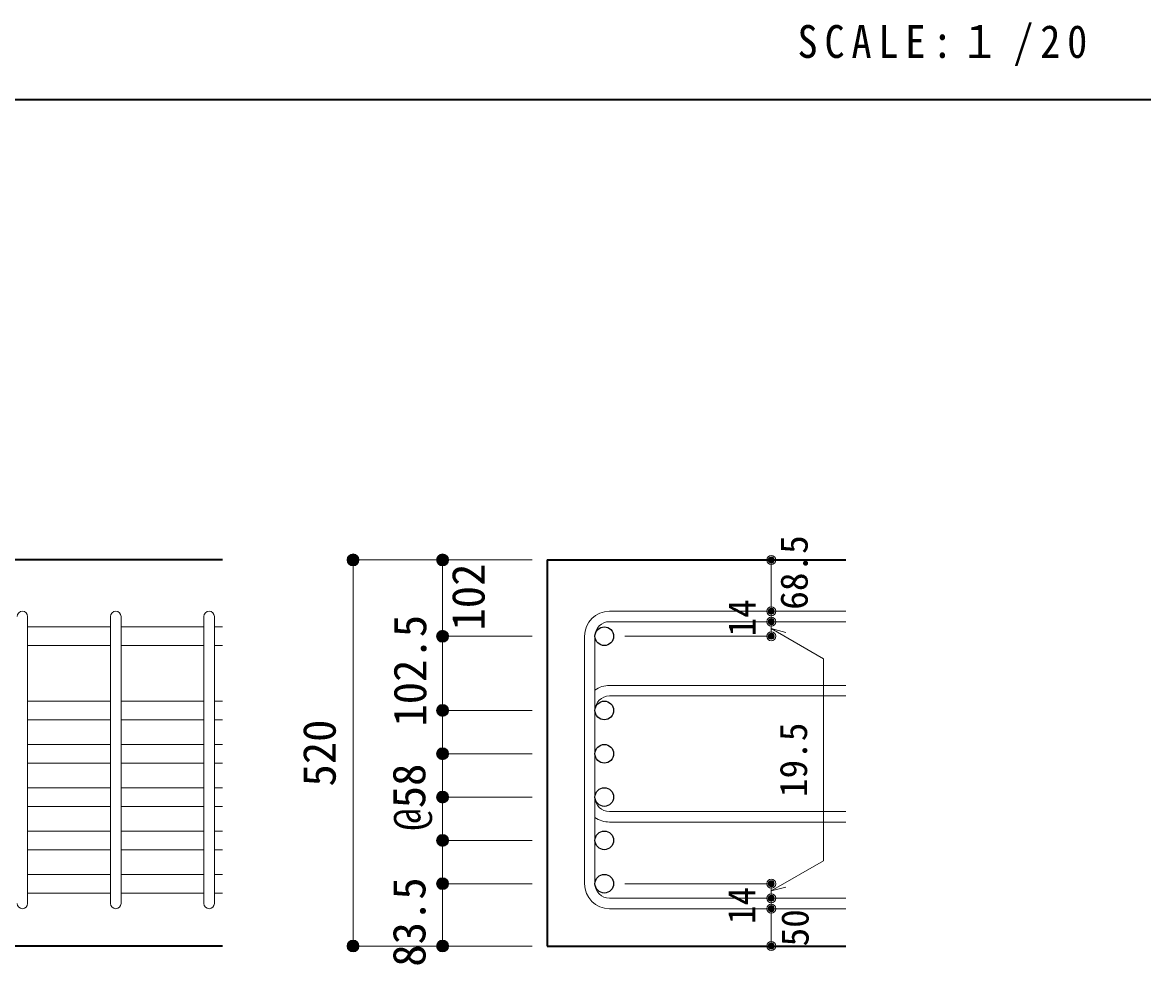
# Model space of a CAD drawing. Units: millimetres at full size, sheet at 1:20; some dimension numbers follow another scale. Extents: x -3982 to 3969, y -2797 to 2801.
# Drawn here: x 910 to 2412, y -1307 to -45 of the extents above; entities that cross this region are included whole.
import ezdxf
from ezdxf.enums import TextEntityAlignment as Align

# ---------------------------------------------------------------- set-up
doc = ezdxf.new("R2010")
doc.units = ezdxf.units.MM
doc.header["$LTSCALE"] = 20
doc.header["$PDMODE"] = 32
doc.header["$PDSIZE"] = 12
for name, color, linetype, lineweight in [('6-1_躯体線', 2, 'Continuous', 35), ('6-5_梁主筋', 7, 'Continuous', 18), ('6-6_S.T.P.', 7, 'Continuous', 18), ('6-7_文字', 7, 'Continuous', 18), ('6-D_寸法', 4, 'Continuous', 9), ('F-0_枠', 6, 'Continuous', 40)]:
    doc.layers.add(name, color=color, linetype=linetype, lineweight=lineweight)
doc.styles.add('ＭＳ ゴシック', font='')
doc.styles.get('ＭＳ ゴシック').set_extended_font_data('MS Gothic')

msp = doc.modelspace()

# ---------------------------------------------------------------- linework, layer by layer
at = {"layer": '6-1_躯体線'}
for p, q in [((1178.29, -764.67), (128.29, -764.67)), ((1612.96, -764.67), (2012.96, -764.67)), ((1178.29, -1281.67), (778.29, -1281.67)), ((1612.96, -1281.67), (2012.96, -1281.67))]:
    msp.add_line(p, q, dxfattribs=at)
at = {"layer": '6-5_梁主筋'}
for p, q in [((1028.29, -854.31), (917.29, -854.31)), ((1153.29, -854.31), (1042.29, -854.31)), ((1178.29, -854.31), (1167.29, -854.31)), ((1028.29, -879.31), (917.29, -879.31)), ((1153.29, -879.31), (1042.29, -879.31)), ((1178.29, -879.31), (1167.29, -879.31)), ((1028.29, -953.67), (917.29, -953.67)), ((1153.29, -953.67), (1042.29, -953.67)), ((1178.29, -953.67), (1167.29, -953.67)), ((1028.29, -978.67), (917.29, -978.67)), ((1153.29, -978.67), (1042.29, -978.67)), ((1178.29, -978.67), (1167.29, -978.67)), ((1028.29, -1011.67), (917.29, -1011.67)), ((1153.29, -1011.67), (1042.29, -1011.67)), ((1178.29, -1011.67), (1167.29, -1011.67)), ((1028.29, -1036.67), (917.29, -1036.67)), ((1153.29, -1036.67), (1042.29, -1036.67)), ((1178.29, -1036.67), (1167.29, -1036.67)), ((1028.29, -1069.67), (917.29, -1069.67)), ((1153.29, -1069.67), (1042.29, -1069.67)), ((1178.29, -1069.67), (1167.29, -1069.67)), ((1028.29, -1094.67), (917.29, -1094.67)), ((1153.29, -1094.67), (1042.29, -1094.67)), ((1178.29, -1094.67), (1167.29, -1094.67)), ((1028.29, -1127.67), (917.29, -1127.67)), ((1153.29, -1127.67), (1042.29, -1127.67)), ((1178.29, -1127.67), (1167.29, -1127.67)), ((1028.29, -1152.67), (917.29, -1152.67)), ((1153.29, -1152.67), (1042.29, -1152.67)), ((1178.29, -1152.67), (1167.29, -1152.67)), ((1028.29, -1185.67), (917.29, -1185.67)), ((1153.29, -1185.67), (1042.29, -1185.67)), ((1178.29, -1185.67), (1167.29, -1185.67)), ((1028.29, -1210.67), (917.29, -1210.67)), ((1153.29, -1210.67), (1042.29, -1210.67)), ((1178.29, -1210.67), (1167.29, -1210.67))]:
    msp.add_line(p, q, dxfattribs=at)
at = {"layer": '6-5_梁主筋', "color": 3, "lineweight": 25}
for centre in [(1689.46, -866.81), (1689.46, -966.17), (1689.46, -1024.17), (1689.46, -1082.17), (1689.46, -1140.17), (1689.46, -1198.17)]:
    msp.add_circle(centre, 12.5, dxfattribs=at)
at = {"layer": '6-6_S.T.P.'}
for p, q in [((1696.46, -833.31), (2012.96, -833.31)), ((917.29, -1224.67), (917.29, -840.7)), ((1028.29, -1224.67), (1028.29, -840.7)), ((1042.29, -1224.67), (1042.29, -840.7)), ((1153.29, -1224.67), (1153.29, -840.7)), ((1167.29, -1224.67), (1167.29, -840.7)), ((1696.46, -847.31), (2012.96, -847.31)), ((1662.96, -866.81), (1662.96, -1198.17)), ((1676.96, -866.81), (1676.96, -1198.17)), ((1696.46, -932.67), (2012.96, -932.67)), ((1696.46, -946.67), (2012.96, -946.67)), ((1696.46, -1101.67), (2012.96, -1101.67)), ((1696.46, -1115.67), (2012.96, -1115.67)), ((1696.46, -1217.67), (2012.96, -1217.67)), ((1696.46, -1231.67), (2012.96, -1231.67))]:
    msp.add_line(p, q, dxfattribs=at)
for centre, radius, start, end in [((910.29, -840.31), 7, 0, 180), ((1035.29, -840.31), 7, 0, 180), ((1160.29, -840.31), 7, 0, 180), ((1696.46, -866.81), 33.5, 90, 180), ((1696.46, -866.81), 19.5, 90, 180), ((1696.46, -966.17), 33.5, 90, 125.59765), ((1696.46, -966.17), 19.5, 90, 180), ((1696.46, -1082.17), 19.5, 180, 270), ((1696.46, -1082.17), 33.5, 234.40235, 270), ((1696.46, -1198.17), 33.5, 180, 270), ((1696.46, -1198.17), 19.5, 180, 270), ((910.29, -1224.67), 7, 180, 0), ((1035.29, -1224.67), 7, 180, 0), ((1160.29, -1224.67), 7, 180, 0)]:
    msp.add_arc(centre, radius, start, end, dxfattribs=at)
at = {"layer": '6-D_寸法'}
for p, q in [((1352.96, -764.67), (1352.96, -1281.67)), ((1472.96, -764.67), (1472.96, -866.81)), ((1912.96, -832.73), (1912.96, -764.67)), ((1912.96, -847.31), (1912.96, -833.31)), ((1472.96, -866.81), (1592.96, -866.81)), ((1472.96, -866.81), (1472.96, -1140.17)), ((1912.96, -866.81), (1716.87, -866.81)), ((1912.96, -856.48), (1983.02, -896.93)), ((1912.96, -856.48), (1932.28, -861.66)), ((1983.02, -896.93), (1983.02, -1167.47)), ((1472.96, -966.17), (1592.96, -966.17)), ((1472.96, -1024.17), (1592.96, -1024.17)), ((1472.96, -1082.17), (1592.96, -1082.17)), ((1472.96, -1140.17), (1592.96, -1140.17)), ((1912.96, -1207.92), (1983.02, -1167.47)), ((1472.96, -1198.17), (1592.96, -1198.17)), ((1472.96, -1281.67), (1472.96, -1198.17)), ((1912.96, -1198.17), (1716.87, -1198.17)), ((1912.96, -1217.67), (1912.96, -1198.17)), ((1912.96, -1207.92), (1932.28, -1202.75)), ((1912.96, -1231.67), (1912.96, -1217.67)), ((1912.96, -1281.67), (1912.96, -1231.67)), ((1352.96, -1281.67), (1462.82, -1281.67)), ((1352.96, -1281.67), (1472.96, -1281.67)), ((1472.96, -1281.67), (1592.96, -1281.67))]:
    msp.add_line(p, q, dxfattribs=at)
at = {"layer": '6-D_寸法', "color": 2, "lineweight": 35}
msp.add_line((1612.96, -764.67), (1612.96, -1281.67), dxfattribs=at)
at = {"layer": '6-D_寸法'}
for points in [[(1352.96, -764.67), (1472.96, -764.67), (1592.96, -764.67)], [(1912.96, -846.73), (1912.96, -866.81), (1912.96, -846.73)], [(1472.96, -1140.17), (1472.96, -1198.17), (1472.96, -966.17)]]:
    msp.add_lwpolyline(points, dxfattribs=at)
for centre, radius in [((1352.96, -764.67), 8), ((1352.96, -764.67), 7.2), ((1352.96, -764.67), 6.4), ((1352.96, -764.67), 5.6), ((1352.96, -764.67), 4.8), ((1352.96, -764.67), 4), ((1352.96, -764.67), 3.2), ((1352.96, -764.67), 2.4), ((1352.96, -764.67), 1.6), ((1352.96, -764.67), 0.8), ((1472.96, -764.67), 8), ((1472.96, -764.67), 7.2), ((1472.96, -764.67), 6.4), ((1472.96, -764.67), 5.6), ((1472.96, -764.67), 4.8), ((1472.96, -764.67), 4), ((1472.96, -764.67), 3.2), ((1472.96, -764.67), 2.4), ((1472.96, -764.67), 1.6), ((1472.96, -764.67), 0.8), ((1912.96, -764.67), 4), ((1912.96, -764.67), 3.6), ((1912.96, -764.67), 3.2), ((1912.96, -764.67), 2.8), ((1912.96, -764.67), 2.4), ((1912.96, -764.67), 2), ((1912.96, -764.67), 1.6), ((1912.96, -764.67), 1.2), ((1912.96, -764.67), 0.8), ((1912.96, -764.67), 0.4), ((1912.96, -833.31), 4), ((1912.96, -833.31), 3.6), ((1912.96, -833.31), 3.2), ((1912.96, -833.31), 2.8), ((1912.96, -833.31), 2.4), ((1912.96, -833.31), 2), ((1912.96, -833.31), 1.6), ((1912.96, -833.31), 1.2), ((1912.96, -833.31), 0.8), ((1912.96, -833.31), 0.4), ((1912.96, -847.31), 4), ((1912.96, -847.31), 3.6), ((1912.96, -847.31), 3.2), ((1912.96, -847.31), 2.8), ((1912.96, -847.31), 2.4), ((1912.96, -847.31), 2), ((1912.96, -847.31), 1.6), ((1912.96, -847.31), 1.2), ((1912.96, -847.31), 0.8), ((1912.96, -847.31), 0.4), ((1472.96, -866.81), 8), ((1472.96, -866.81), 7.2), ((1472.96, -866.81), 6.4), ((1472.96, -866.81), 5.6), ((1472.96, -866.81), 4.8), ((1472.96, -866.81), 4), ((1472.96, -866.81), 3.2), ((1472.96, -866.81), 2.4), ((1472.96, -866.81), 1.6), ((1472.96, -866.81), 0.8), ((1912.96, -866.81), 4), ((1912.96, -866.81), 3.6), ((1912.96, -866.81), 3.2), ((1912.96, -866.81), 2.8), ((1912.96, -866.81), 2.4), ((1912.96, -866.81), 2), ((1912.96, -866.81), 1.6), ((1912.96, -866.81), 1.2), ((1912.96, -866.81), 0.8), ((1912.96, -866.81), 0.4), ((1472.96, -966.17), 8), ((1472.96, -966.17), 7.2), ((1472.96, -966.17), 6.4), ((1472.96, -966.17), 5.6), ((1472.96, -966.17), 4.8), ((1472.96, -966.17), 4), ((1472.96, -966.17), 3.2), ((1472.96, -966.17), 2.4), ((1472.96, -966.17), 1.6), ((1472.96, -966.17), 0.8), ((1472.96, -1024.17), 8), ((1472.96, -1024.17), 7.2), ((1472.96, -1024.17), 6.4), ((1472.96, -1024.17), 5.6), ((1472.96, -1024.17), 4.8), ((1472.96, -1024.17), 4), ((1472.96, -1024.17), 3.2), ((1472.96, -1024.17), 2.4), ((1472.96, -1024.17), 1.6), ((1472.96, -1024.17), 0.8), ((1472.96, -1082.17), 8), ((1472.96, -1082.17), 7.2), ((1472.96, -1082.17), 6.4), ((1472.96, -1082.17), 5.6), ((1472.96, -1082.17), 4.8), ((1472.96, -1082.17), 4), ((1472.96, -1082.17), 3.2), ((1472.96, -1082.17), 2.4), ((1472.96, -1082.17), 1.6), ((1472.96, -1082.17), 0.8), ((1472.96, -1140.17), 8), ((1472.96, -1140.17), 7.2), ((1472.96, -1140.17), 6.4), ((1472.96, -1140.17), 5.6), ((1472.96, -1140.17), 4.8), ((1472.96, -1140.17), 4), ((1472.96, -1140.17), 3.2), ((1472.96, -1140.17), 2.4), ((1472.96, -1140.17), 1.6), ((1472.96, -1140.17), 0.8), ((1472.96, -1198.17), 8), ((1472.96, -1198.17), 7.2), ((1472.96, -1198.17), 6.4), ((1472.96, -1198.17), 5.6), ((1472.96, -1198.17), 4.8), ((1472.96, -1198.17), 4), ((1472.96, -1198.17), 3.2), ((1472.96, -1198.17), 2.4), ((1472.96, -1198.17), 1.6), ((1472.96, -1198.17), 0.8), ((1912.96, -1198.17), 4), ((1912.96, -1198.17), 3.6), ((1912.96, -1198.17), 3.2), ((1912.96, -1198.17), 2.8), ((1912.96, -1198.17), 2.4), ((1912.96, -1198.17), 2), ((1912.96, -1198.17), 1.6), ((1912.96, -1198.17), 1.2), ((1912.96, -1198.17), 0.8), ((1912.96, -1198.17), 0.4), ((1912.96, -1217.67), 4), ((1912.96, -1217.67), 3.6), ((1912.96, -1217.67), 3.2), ((1912.96, -1217.67), 2.8), ((1912.96, -1217.67), 2.4), ((1912.96, -1217.67), 2), ((1912.96, -1231.67), 4), ((1912.96, -1231.67), 3.6), ((1912.96, -1231.67), 3.2), ((1912.96, -1231.67), 2.8), ((1912.96, -1231.67), 2.4), ((1912.96, -1231.67), 2), ((1912.96, -1217.67), 1.6), ((1912.96, -1231.67), 1.6), ((1912.96, -1217.67), 1.2), ((1912.96, -1231.67), 1.2), ((1912.96, -1217.67), 0.8), ((1912.96, -1231.67), 0.8), ((1912.96, -1217.67), 0.4), ((1912.96, -1231.67), 0.4), ((1352.96, -1281.67), 8), ((1352.96, -1281.67), 7.2), ((1352.96, -1281.67), 6.4), ((1472.96, -1281.67), 8), ((1472.96, -1281.67), 7.2), ((1472.96, -1281.67), 6.4), ((1352.96, -1281.67), 5.6), ((1352.96, -1281.67), 4.8), ((1352.96, -1281.67), 4), ((1352.96, -1281.67), 3.2), ((1352.96, -1281.67), 2.4), ((1352.96, -1281.67), 1.6), ((1352.96, -1281.67), 0.8), ((1472.96, -1281.67), 5.6), ((1472.96, -1281.67), 4.8), ((1472.96, -1281.67), 4), ((1472.96, -1281.67), 3.2), ((1472.96, -1281.67), 2.4), ((1472.96, -1281.67), 1.6), ((1472.96, -1281.67), 0.8), ((1912.96, -1281.67), 4), ((1912.96, -1281.67), 3.6), ((1912.96, -1281.67), 3.2), ((1912.96, -1281.67), 2.8), ((1912.96, -1281.67), 2.4), ((1912.96, -1281.67), 2), ((1912.96, -1281.67), 1.6), ((1912.96, -1281.67), 1.2), ((1912.96, -1281.67), 0.8), ((1912.96, -1281.67), 0.4)]:
    msp.add_circle(centre, radius, dxfattribs=at)
at = {"layer": '6-D_寸法', "color": 7}
for p in [(1352.96, -764.67), (1472.96, -764.67), (1912.96, -764.67), (1912.96, -833.31), (1912.96, -847.31), (1472.96, -866.81), (1912.96, -866.81), (1472.96, -966.17), (1472.96, -1024.17), (1472.96, -1082.17), (1472.96, -1140.17), (1472.96, -1198.17), (1912.96, -1198.17), (1912.96, -1217.67), (1912.96, -1231.67), (1352.96, -1281.67), (1472.96, -1281.67), (1912.96, -1281.67)]:
    msp.add_point(p, dxfattribs=at)
at = {"layer": 'F-0_枠', "color": 2, "lineweight": 35}
msp.add_line((-3981.92, -148.03), (2482.4, -148.03), dxfattribs=at)

# ---------------------------------------------------------------- texts
at = {"layer": '6-7_文字', "color": 2, "insert": (1948.17, -103.03), "char_height": 43.99, "attachment_point": 7, "style": 'ＭＳ ゴシック'}
msp.add_mtext('\\T1.34;\\W0.9;SCALE:１/20', dxfattribs=at)
at = {"layer": '6-D_寸法', "style": 'ＭＳ ゴシック'}
for s, height, p in [('68.5', 36.66, (1972.78, -831.35)), ('102', 43.99, (1542.4, -859.27)), ('14', 36.66, (1902.96, -867.2)), ('102.5', 43.99, (1464.28, -987.87)), ('520', 43.99, (1342.96, -1068.17)), ('19.5', 36.66, (1971.94, -1082.2)), ('@58', 43.99, (1462.96, -1127.17)), ('83.5', 43.99, (1463.17, -1309.39)), ('14', 36.66, (1902.56, -1252.36)), ('50', 36.66, (1973.98, -1282.23))]:
    msp.add_text(s, height=height, rotation=90, dxfattribs=at).set_placement(p, align=Align.BOTTOM_LEFT)

doc.saveas('drawing.dxf')
